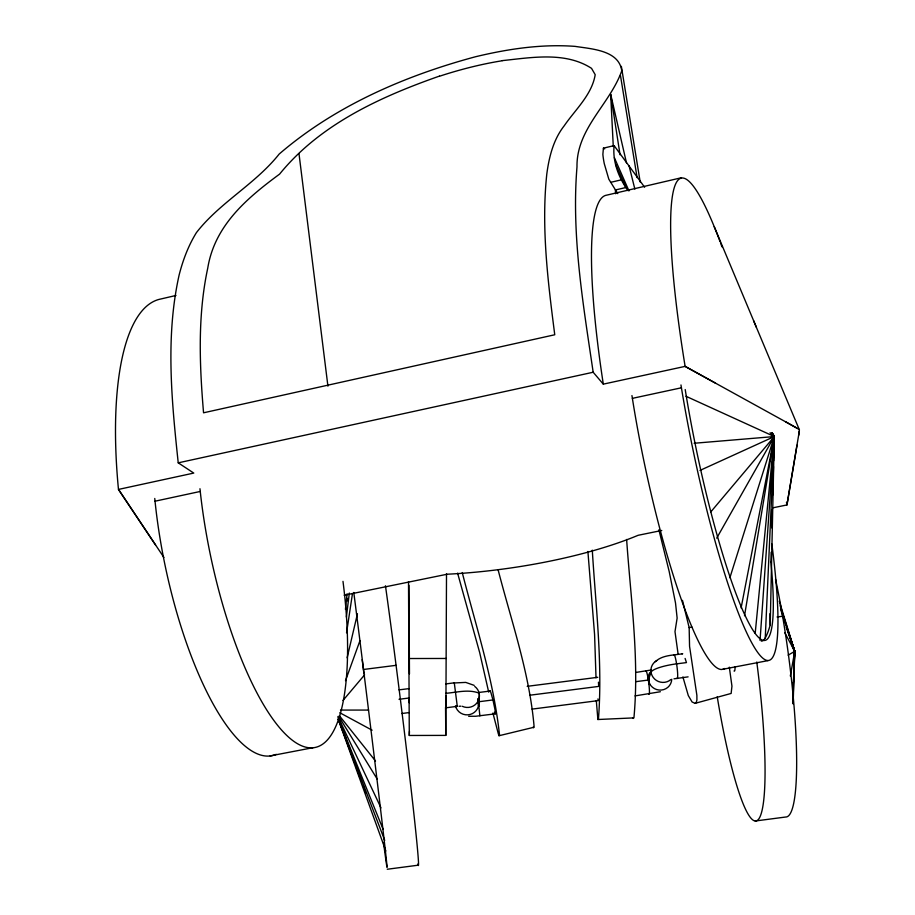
<?xml version="1.0" encoding="UTF-8"?>
<svg xmlns="http://www.w3.org/2000/svg" width="915" height="915" viewBox="0 0 915 915"><rect width="100%" height="100%" fill="white"/><g stroke="black" fill="none" stroke-linecap="round" stroke-linejoin="round"><path stroke-width="1.37" d="M446.509 573.671L445.788 735.397L409.291 735.466L408.513 581.62M409.199 702.743L409.211 697.996L399.02 699.289M445.548 707.306L445.788 735.397M478.694 706.197L479.323 694.188L478.614 692.952C468.137 689.132 456.585 692.438 445.845 693.318M648.438 675.819L649.273 684.397M409.463 731.44L409.291 735.466M770.888 562.222L771.162 552.225M771.814 527.944L772.329 509.381M772.718 495.107L773.495 466.547M773.655 460.828L774.307 436.558L773.015 434.007M793.145 703.795L794.735 651.343L779.237 601.041M478.168 699.071L478.568 706.174L478.316 699.06M682.476 600.366L689.155 627.633L689.555 646.287L696.875 695.308L696.91 700.009L696.258 702.526L695.114 703.349L692.083 701.988L688.297 695.56L682.91 676.94M772.718 483.429L773.255 467.805M773.633 456.436L774.307 436.558L772.214 432.852M792.928 703.601L794.735 651.343L780.129 605.616M792.825 695.354L794.735 651.343L786.637 627.107M761.291 641.072A191.578 19.226 -86.7 0 0 765.26 637.927L774.307 436.558L771.986 432.955M792.859 686.845L793.076 682.59M793.763 669.803L794.735 651.343L780.792 609.962M773.644 447.938L774.307 436.558L771.574 433.253M760.045 640.454L774.307 436.558L770.087 432.738M793.785 664.118L794.735 651.343L786.26 627.21M755.195 633.317L774.307 436.558L685.964 396.264M345.435 609.39L347.071 593.789M346.957 601.201L347.277 598.376M798.646 435.414L799.401 429.97A8.384 2.368 -9.9 0 0 799.195 429.501L785.813 421.906M346.373 617.019L349.336 593.046M793.705 659.795L794.735 651.343L791.052 642.044M346.545 632.837L352.492 593.503M744.524 615.749L774.307 436.558L694.142 443.26M799.321 431.182L786.957 504.943L773.049 507.779M793.797 656.97L794.735 651.343L791.83 644.858M797.011 445.182L786.957 504.943A272.83 37.069 78.1 0 0 786.477 502.266M773.575 440.721L774.307 436.558L699.986 470.424M790.331 675.991L794.735 651.343L784.83 632.78M741.104 607.937L774.307 436.558L710.806 511.897M347.128 657.805L357.445 613.793M773.598 439.269L774.307 436.558L716.708 538.157M793.66 655.449L794.735 651.343L792.664 647.591M715.53 383.145L685.118 366.377L603.305 384.14L593.172 372.245C583.221 304.398 571.337 235.681 576.988 166.896C576.381 128.535 609.905 104.333 621.765 70.798C618.975 50.165 591.342 48.941 575.1 46.379C541.6 43.874 508.008 48.941 475.491 56.753C404.785 75.773 335.05 105.923 279.178 154.052C255.308 184.132 219.794 202.478 196.439 232.593C188.364 245.643 182.954 260.066 179.157 274.889C165.341 336.629 171.608 400.587 178.231 462.841L193.763 473.078L118.481 489.422L155.573 545.02M644.629 187.232L614.102 145.622C612.432 161.532 618.677 177.773 627.999 190.606M729.873 577.765L774.307 436.558L770.224 624.945A191.624 19.226 -86.7 0 1 765.26 637.892M345.493 680.691L359.984 640.614M614.102 145.622L603.408 148.161L602.871 154.395A18.643 2.974 77.1 0 0 604.277 163.682L608.818 179.191L617.751 193.637M342.976 700.467L364.593 674.858M492.911 713.037L498.286 733.67L499.03 735.729L499.533 735.18C493.654 679.891 475.949 626.317 462.247 572.55M439.44 76.105C380.285 96.853 320.021 124.314 279.59 174.113C246.615 198.406 214.613 225.593 207.739 268.175C197.549 315.641 199.493 364.742 203.553 412.802L554.753 334.764C547.959 281.603 541.097 227.606 546.804 174.01C549.08 156.922 553.381 139.537 564.258 125.732C575.318 109.583 591.948 94.76 595.196 74.675L591.536 68.35C565.344 51.366 531.546 57.576 502.312 60.619M454.137 682.967L465.758 682.407L474.119 685.346M596.294 700.524L597.895 719.51L598.456 718.95C602.745 662.826 595.711 606.256 592.291 550.167M499.03 735.729L534.143 727.219C529.693 673.68 511.554 621.891 498.16 570.022M655.334 661.682C662.54 654.82 673.509 655.346 682.704 653.733L682.052 653.916M597.895 719.51L633.923 717.886C639.425 658.617 630.71 598.696 626.626 539.461M445.845 695.686L445.799 707.81L457.283 706.346L454.286 682.819L445.777 683.94M788.124 655.151L794.735 651.343M651.503 669.952L635.765 672.456M660.378 691.729L635.01 695.915M695.114 703.349L731.131 693.444L731.954 686.193L729.324 667.161M689.155 627.633L691.809 626.947M610.568 182.359L621.262 179.855M175.977 295.465L160.697 299.022A260.992 84.088 78.3 0 0 118.47 489.422L163.934 557.475M681.481 177.727L606.554 195.181A271.126 44.114 78.1 0 0 603.305 384.14M178.231 462.841L593.172 372.245M155.035 501.203L200.248 491.458M632.379 398.357L681.435 387.788M344.143 595.242L447.206 574.22A191.269 51.606 -8.1 0 0 638.121 535.298L661.762 530.471M270.108 755.916L312.976 747.704M767.971 660.63L721.695 669.483A216.981 34.13 78.1 0 1 631.945 395.566M674 678.827L688.114 676.86M401.799 713.528L409.291 712.545M495.107 713.849L475.766 716.251L468.663 716.296M387.262 869.25L418.212 865.19M755.218 821.007L785.711 817.015A162.447 23.916 82.3 0 0 775.531 579.195M363.507 669.471L396.081 665.331M777.064 616.962L782.634 616.264M527.2 686.33L597.781 677.306M477.927 699.071L478.705 701.759L492.945 699.941L494.809 708.679A11.781 0.824 77.2 0 1 494.432 712.19M530.002 695.194L598.707 686.41L598.444 682.178M635.639 681.686L648.358 680.051L651.023 672.25A23.87 5.01 -8.7 0 1 676.585 663.855L686.467 662.597L685.106 658.445M532.027 709.114L598.273 700.615L597.93 698.923M478.442 692.518L490.246 691.042M398.997 689.876L409.279 688.595M459.067 706.266L460.874 706.186M408.696 658.525L446.314 658.468M340.483 710.074L368.539 710.074M603.408 148.161L604.689 148.893M339.831 712.762L372.119 730.193M796.759 427.968L685.118 366.377A272.83 37.069 78.1 0 1 720.116 241.789M339.282 715.61L375.505 761.006M339.316 717.326L377.129 778.962M533.193 727.082L533.537 727.791M337.898 716.514L380.995 807.899M615.795 164.677L626.009 187.506L615.383 189.977L615.601 193.74M614.377 157.712L628.971 190.915M753.583 320.65L799.344 429.73M714.226 226.668L756.385 327.296M338.081 718.023L383.099 829.31M338.424 719.339L346.568 740.51M347.586 743.152L351.143 752.416M384.723 840.37L338.424 719.384L354.803 763.476M355.798 766.141L360.281 778.162M363.278 786.168L365.771 792.848M338.264 719.464L385.856 850.996M782.6 614.983L784.841 621.72M457.614 573.179L479.654 652.509L488.702 692.14M479.7 715.21L479.883 715.839L478.042 699.071M649.547 684.317L648.243 675.899M456.951 705.831L457.123 706.46M633.066 717.715L633.26 718.458M658.892 529.796L669.174 571.44L675.522 603.042L677.134 618.082L674.995 631.625L678.141 654.397M492.945 699.941L490.92 692.678A11.781 0.824 77.2 0 0 489.937 691.157M629.074 165.878L634.861 189.108M613.279 146.48L610.66 94.234L626.489 162.904M621.354 66.36L640.191 182.039M620.473 75.522L637.103 177.59M610.66 94.234L620.05 154.772M298.976 153.526L327.925 386.153M362.191 659.658L363.861 673.051M587.899 551.459L594.578 634.495L596.02 677.821M478.705 701.759L478.865 706.197M409.463 673.875L408.948 585.268M673.737 654.98A12.009 1.384 82.4 0 1 676.917 666.097A12.009 1.384 82.4 0 1 676.906 678.335M645.715 671.267A11.781 1.235 82.5 0 1 648.678 682.247A11.781 1.235 82.5 0 1 648.792 694.176M671.747 679.25A11.826 11.46 24.4 0 1 656.696 689.567A11.826 11.46 24.4 0 1 649.856 672.502M756.774 662.014A162.55 22.166 82.3 0 1 757.746 820.057A162.55 22.166 82.3 0 1 717.234 696.784M735.031 666.806A11.998 1.636 82.3 0 1 734.036 670.992M670.787 679.593A11.964 11.598 24 0 1 653.196 677.42A11.964 11.598 24 0 1 656.787 660.561M478.202 699.632A11.826 11.598 3.7 0 1 470.173 714.455A11.826 11.598 3.7 0 1 455.464 705.82M474.725 686.41A11.964 11.735 3.7 0 1 462.281 706.288M385.455 585.772A163.671 2.665 82.9 0 1 409.211 772.58A163.671 2.665 82.9 0 1 417.812 864.046M353.785 592.462A163.774 0.858 83 0 1 380.606 809.626A163.774 0.858 83 0 1 383.557 842.784M720.585 243.035A272.83 37.069 78.1 0 1 721.992 246.867M439.52 76.231A117.349 30.996 -17 0 1 502.163 60.767M342.988 581.357A209.661 63.249 78.2 0 1 295.545 742.511A209.661 63.249 78.2 0 1 199.962 488.724M276.261 754.326A208.894 66.189 78.3 0 1 154.761 498.469M724.829 668.465A216.981 34.13 78.1 0 1 722.793 669.357M771.848 544.036A217.816 30.71 78.1 0 1 753.045 645.109A217.816 30.71 78.1 0 1 680.966 384.952M770.922 562.325A197.423 27.816 78.1 0 1 747.04 619.535A197.423 27.816 78.1 0 1 685.209 389.55M770.224 625.082A191.155 3.443 -89.1 0 1 769.973 613.645"/></g></svg>
